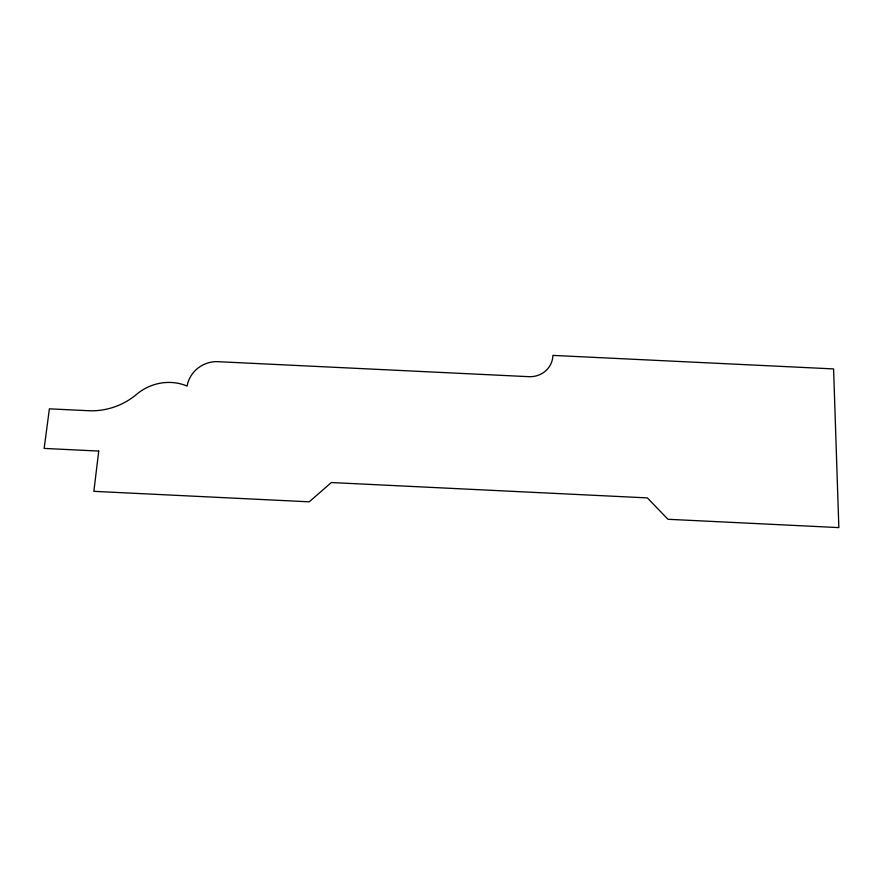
<?xml version="1.0" encoding="UTF-8"?>
<svg xmlns="http://www.w3.org/2000/svg" width="883" height="883" viewBox="0 0 883 883"><rect width="100%" height="100%" fill="white"/><g stroke="black" fill="none" stroke-linecap="round" stroke-linejoin="round"><path stroke-width="1.32" d="M98.73 451.07L93.863 491.334L309.216 501.82L331.346 482.537L647.371 497.902L667.967 519.281L838.85 527.604L833.585 368.917L552.913 355.396A23.422 22.274 11.9 0 1 528.84 376.677L216.556 361.611A29.117 27.406 -23.2 0 0 187.108 386.059A47.55 44.603 -28.7 0 0 136.887 394.105A64.934 59.625 -26.1 0 1 87.814 410.683L49.393 408.84L44.15 448.409L98.73 451.07"/></g></svg>
